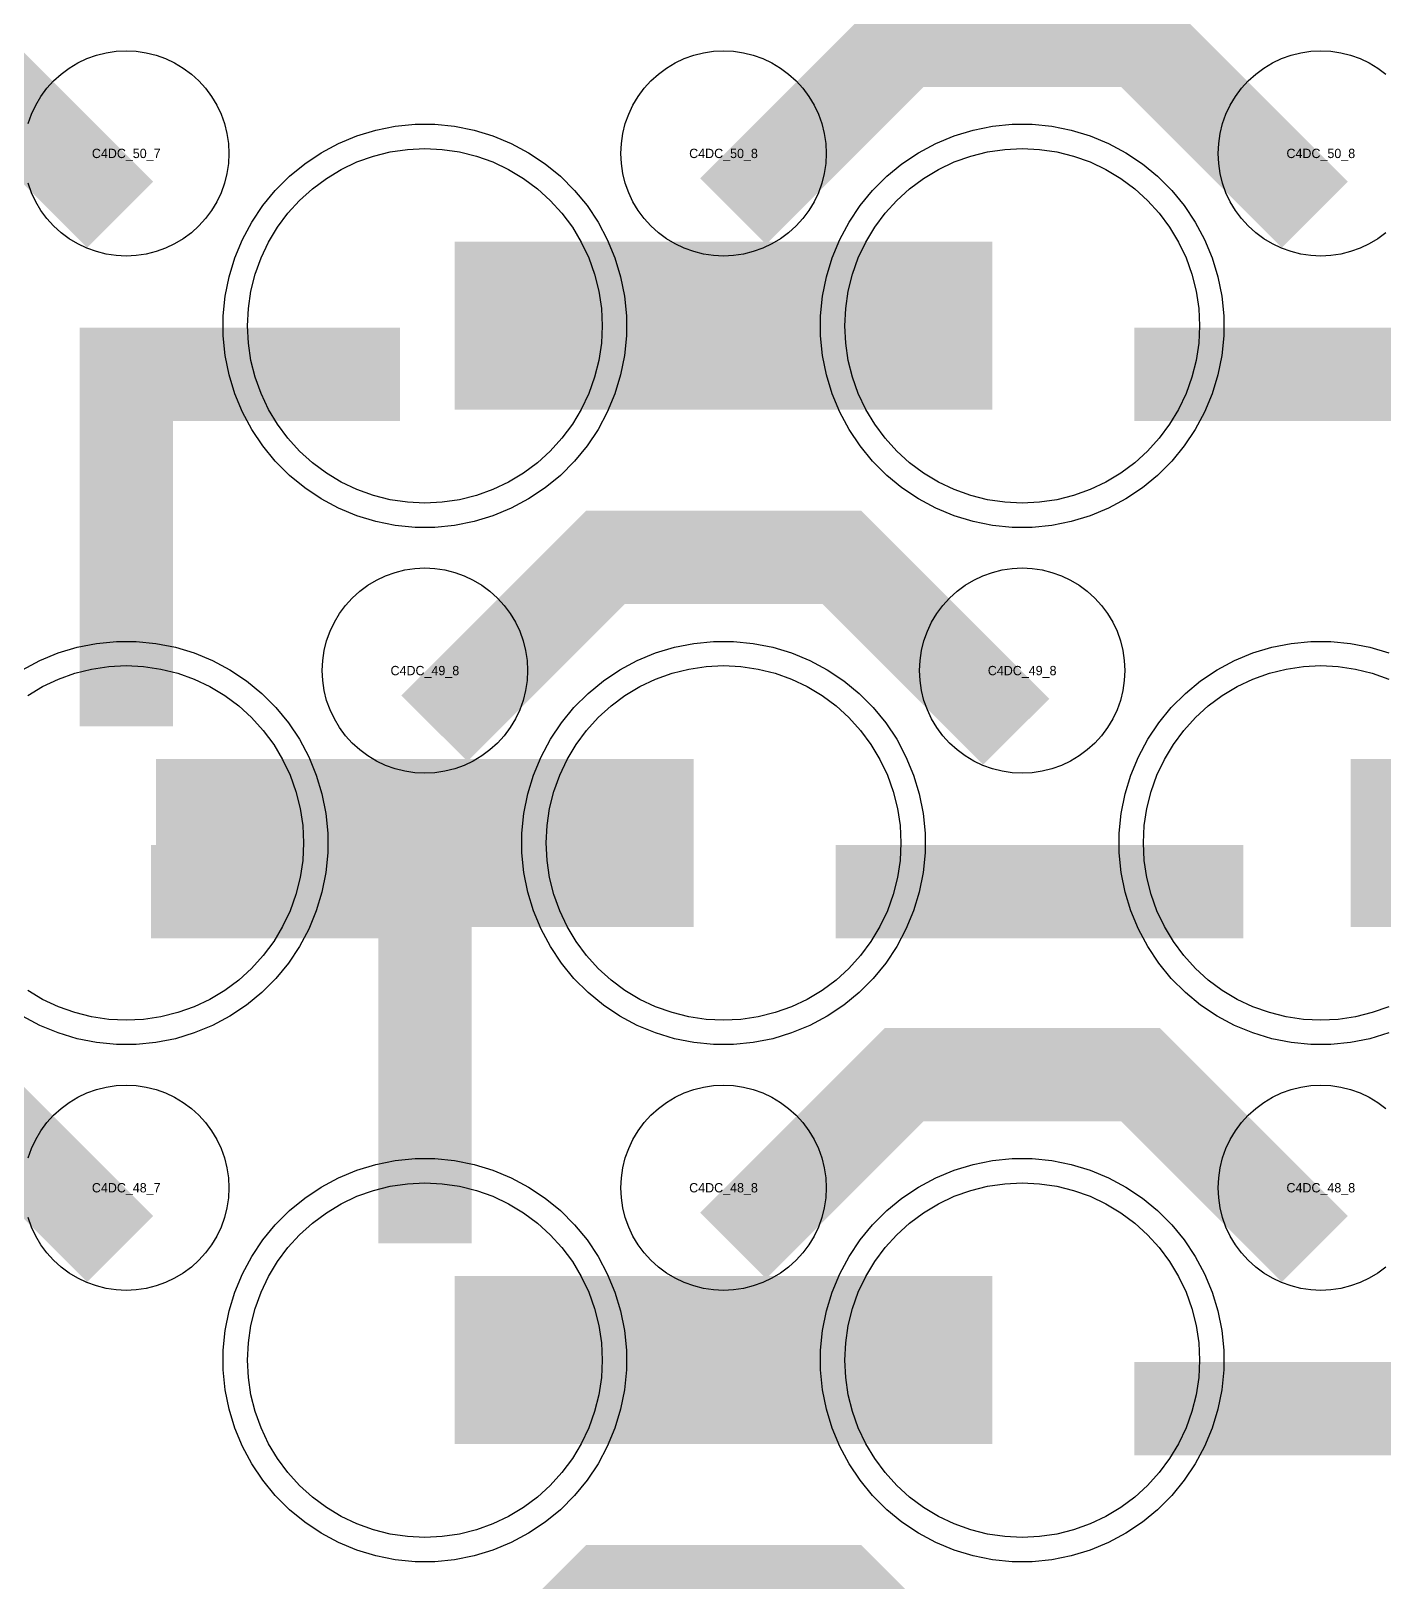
# Model space of a CAD drawing. Extents: x -11880 to 11880, y -14992 to 14992.
# Drawn here: x -9545.5 to -9183.1, y -8247.9 to -7832.4 of the extents above; entities that cross this region are included whole.
import ezdxf
from ezdxf.enums import TextEntityAlignment as Align

# ---------------------------------------------------------------- set-up
doc = ezdxf.new("R2010")
doc.units = 0
doc.header["$MEASUREMENT"] = 0
for name, color, linetype in [('GDS_775_DT_237', 138, 'CONTINUOUS'), ('RDL1_FS', 34, 'CONTINUOUS'), ('RDL_BS', 160, 'CONTINUOUS')]:
    doc.layers.add(name, color=color, linetype=linetype)

msp = doc.modelspace()

# ---------------------------------------------------------------- linework, layer by layer
at = {"layer": 'RDL1_FS', "color": 240, "true_color": 0xed1f24}
for points in [[(-9440, -7958.869), (-9444.657, -7958.64), (-9449.268, -7957.956), (-9453.791, -7956.824), (-9458.181, -7955.252), (-9462.395, -7953.26), (-9466.395, -7950.862), (-9470.14, -7948.084), (-9473.594, -7944.954), (-9476.724, -7941.5), (-9479.502, -7937.755), (-9481.9, -7933.755), (-9483.892, -7929.541), (-9485.464, -7925.151), (-9486.596, -7920.628), (-9487.28, -7916.017), (-9487.509, -7911.36), (-9487.28, -7906.703), (-9486.596, -7902.092), (-9485.464, -7897.569), (-9483.892, -7893.179), (-9481.9, -7888.965), (-9479.502, -7884.965), (-9476.724, -7881.22), (-9473.594, -7877.766), (-9470.14, -7874.636), (-9466.395, -7871.858), (-9462.395, -7869.46), (-9458.181, -7867.468), (-9453.791, -7865.896), (-9449.268, -7864.764), (-9444.657, -7864.08), (-9440, -7863.851), (-9435.343, -7864.08), (-9430.732, -7864.764), (-9426.209, -7865.896), (-9421.819, -7867.468), (-9417.605, -7869.46), (-9413.605, -7871.858), (-9409.86, -7874.636), (-9406.406, -7877.766), (-9403.276, -7881.22), (-9400.498, -7884.965), (-9398.1, -7888.965), (-9396.108, -7893.179), (-9394.536, -7897.569), (-9393.404, -7902.092), (-9392.72, -7906.703), (-9392.491, -7911.36), (-9392.72, -7916.017), (-9393.404, -7920.628), (-9394.536, -7925.151), (-9396.108, -7929.541), (-9398.1, -7933.755), (-9400.498, -7937.755), (-9403.276, -7941.5), (-9406.406, -7944.954), (-9409.86, -7948.084), (-9413.605, -7950.862), (-9417.605, -7953.26), (-9421.819, -7955.252), (-9426.209, -7956.824), (-9430.732, -7957.956), (-9435.343, -7958.64)], [(-9280, -7958.869), (-9284.657, -7958.64), (-9289.268, -7957.956), (-9293.791, -7956.824), (-9298.181, -7955.252), (-9302.395, -7953.26), (-9306.395, -7950.862), (-9310.14, -7948.084), (-9313.594, -7944.954), (-9316.724, -7941.5), (-9319.502, -7937.755), (-9321.9, -7933.755), (-9323.892, -7929.541), (-9325.464, -7925.151), (-9326.596, -7920.628), (-9327.28, -7916.017), (-9327.509, -7911.36), (-9327.28, -7906.703), (-9326.596, -7902.092), (-9325.464, -7897.569), (-9323.892, -7893.179), (-9321.9, -7888.965), (-9319.502, -7884.965), (-9316.724, -7881.22), (-9313.594, -7877.766), (-9310.14, -7874.636), (-9306.395, -7871.858), (-9302.395, -7869.46), (-9298.181, -7867.468), (-9293.791, -7865.896), (-9289.268, -7864.764), (-9284.657, -7864.08), (-9280, -7863.851), (-9275.343, -7864.08), (-9270.732, -7864.764), (-9266.209, -7865.896), (-9261.819, -7867.468), (-9257.605, -7869.46), (-9253.605, -7871.858), (-9249.86, -7874.636), (-9246.406, -7877.766), (-9243.276, -7881.22), (-9240.498, -7884.965), (-9238.1, -7888.965), (-9236.108, -7893.179), (-9234.536, -7897.569), (-9233.404, -7902.092), (-9232.72, -7906.703), (-9232.491, -7911.36), (-9232.72, -7916.017), (-9233.404, -7920.628), (-9234.536, -7925.151), (-9236.108, -7929.541), (-9238.1, -7933.755), (-9240.498, -7937.755), (-9243.276, -7941.5), (-9246.406, -7944.954), (-9249.86, -7948.084), (-9253.605, -7950.862), (-9257.605, -7953.26), (-9261.819, -7955.252), (-9266.209, -7956.824), (-9270.732, -7957.956), (-9275.343, -7958.64)], [(-9360, -8097.434), (-9364.657, -8097.205), (-9369.268, -8096.521), (-9373.791, -8095.389), (-9378.181, -8093.817), (-9382.395, -8091.825), (-9386.395, -8089.427), (-9390.14, -8086.649), (-9393.594, -8083.519), (-9396.724, -8080.065), (-9399.502, -8076.32), (-9401.9, -8072.32), (-9403.892, -8068.106), (-9405.464, -8063.716), (-9406.596, -8059.193), (-9407.28, -8054.582), (-9407.509, -8049.925), (-9407.28, -8045.268), (-9406.596, -8040.657), (-9405.464, -8036.134), (-9403.892, -8031.744), (-9401.9, -8027.53), (-9399.502, -8023.53), (-9396.724, -8019.785), (-9393.594, -8016.331), (-9390.14, -8013.201), (-9386.395, -8010.423), (-9382.395, -8008.025), (-9378.181, -8006.033), (-9373.791, -8004.461), (-9369.268, -8003.329), (-9364.657, -8002.645), (-9360, -8002.416), (-9355.343, -8002.645), (-9350.732, -8003.329), (-9346.209, -8004.461), (-9341.819, -8006.033), (-9337.605, -8008.025), (-9333.605, -8010.423), (-9329.86, -8013.201), (-9326.406, -8016.331), (-9323.276, -8019.785), (-9320.498, -8023.53), (-9318.1, -8027.53), (-9316.108, -8031.744), (-9314.536, -8036.134), (-9313.404, -8040.657), (-9312.72, -8045.268), (-9312.491, -8049.925), (-9312.72, -8054.582), (-9313.404, -8059.193), (-9314.536, -8063.716), (-9316.108, -8068.106), (-9318.1, -8072.32), (-9320.498, -8076.32), (-9323.276, -8080.065), (-9326.406, -8083.519), (-9329.86, -8086.649), (-9333.605, -8089.427), (-9337.605, -8091.825), (-9341.819, -8093.817), (-9346.209, -8095.389), (-9350.732, -8096.521), (-9355.343, -8097.205)], [(-9440, -8235.999), (-9444.657, -8235.77), (-9449.268, -8235.086), (-9453.791, -8233.954), (-9458.181, -8232.382), (-9462.395, -8230.39), (-9466.395, -8227.992), (-9470.14, -8225.214), (-9473.594, -8222.084), (-9476.724, -8218.63), (-9479.502, -8214.885), (-9481.9, -8210.885), (-9483.892, -8206.671), (-9485.464, -8202.281), (-9486.596, -8197.758), (-9487.28, -8193.147), (-9487.509, -8188.49), (-9487.28, -8183.833), (-9486.596, -8179.222), (-9485.464, -8174.699), (-9483.892, -8170.309), (-9481.9, -8166.095), (-9479.502, -8162.095), (-9476.724, -8158.35), (-9473.594, -8154.896), (-9470.14, -8151.766), (-9466.395, -8148.988), (-9462.395, -8146.59), (-9458.181, -8144.598), (-9453.791, -8143.026), (-9449.268, -8141.894), (-9444.657, -8141.21), (-9440, -8140.981), (-9435.343, -8141.21), (-9430.732, -8141.894), (-9426.209, -8143.026), (-9421.819, -8144.598), (-9417.605, -8146.59), (-9413.605, -8148.988), (-9409.86, -8151.766), (-9406.406, -8154.896), (-9403.276, -8158.35), (-9400.498, -8162.095), (-9398.1, -8166.095), (-9396.108, -8170.309), (-9394.536, -8174.699), (-9393.404, -8179.222), (-9392.72, -8183.833), (-9392.491, -8188.49), (-9392.72, -8193.147), (-9393.404, -8197.758), (-9394.536, -8202.281), (-9396.108, -8206.671), (-9398.1, -8210.885), (-9400.498, -8214.885), (-9403.276, -8218.63), (-9406.406, -8222.084), (-9409.86, -8225.214), (-9413.605, -8227.992), (-9417.605, -8230.39), (-9421.819, -8232.382), (-9426.209, -8233.954), (-9430.732, -8235.086), (-9435.343, -8235.77)], [(-9280, -8235.999), (-9284.657, -8235.77), (-9289.268, -8235.086), (-9293.791, -8233.954), (-9298.181, -8232.382), (-9302.395, -8230.39), (-9306.395, -8227.992), (-9310.14, -8225.214), (-9313.594, -8222.084), (-9316.724, -8218.63), (-9319.502, -8214.885), (-9321.9, -8210.885), (-9323.892, -8206.671), (-9325.464, -8202.281), (-9326.596, -8197.758), (-9327.28, -8193.147), (-9327.509, -8188.49), (-9327.28, -8183.833), (-9326.596, -8179.222), (-9325.464, -8174.699), (-9323.892, -8170.309), (-9321.9, -8166.095), (-9319.502, -8162.095), (-9316.724, -8158.35), (-9313.594, -8154.896), (-9310.14, -8151.766), (-9306.395, -8148.988), (-9302.395, -8146.59), (-9298.181, -8144.598), (-9293.791, -8143.026), (-9289.268, -8141.894), (-9284.657, -8141.21), (-9280, -8140.981), (-9275.343, -8141.21), (-9270.732, -8141.894), (-9266.209, -8143.026), (-9261.819, -8144.598), (-9257.605, -8146.59), (-9253.605, -8148.988), (-9249.86, -8151.766), (-9246.406, -8154.896), (-9243.276, -8158.35), (-9240.498, -8162.095), (-9238.1, -8166.095), (-9236.108, -8170.309), (-9234.536, -8174.699), (-9233.404, -8179.222), (-9232.72, -8183.833), (-9232.491, -8188.49), (-9232.72, -8193.147), (-9233.404, -8197.758), (-9234.536, -8202.281), (-9236.108, -8206.671), (-9238.1, -8210.885), (-9240.498, -8214.885), (-9243.276, -8218.63), (-9246.406, -8222.084), (-9249.86, -8225.214), (-9253.605, -8227.992), (-9257.605, -8230.39), (-9261.819, -8232.382), (-9266.209, -8233.954), (-9270.732, -8235.086), (-9275.343, -8235.77)]]:
    msp.add_lwpolyline(points, close=True, dxfattribs=at)
for points in [[(-9431.998, -7911.36, 45, 45, 0), (-9359.998, -7911.36, 45, 45, 0)], [(-9359.998, -7911.36, 45, 45, 0), (-9287.998, -7911.36, 45, 45, 0)], [(-9511.998, -8049.925, 45, 45, 0), (-9439.998, -8049.925, 45, 45, 0)], [(-9439.998, -8049.925, 45, 45, 0), (-9367.998, -8049.925, 45, 45, 0)], [(-9191.998, -8049.925, 45, 45, 0), (-9119.998, -8049.925, 45, 45, 0)], [(-9431.998, -8188.49, 45, 45, 0), (-9359.998, -8188.49, 45, 45, 0)], [(-9359.998, -8188.49, 45, 45, 0), (-9287.998, -8188.49, 45, 45, 0)]]:
    msp.add_lwpolyline(points, format="xyseb", dxfattribs=at)
for points in [[(-9546.395, -8010.423), (-9542.395, -8008.025), (-9538.181, -8006.033), (-9533.791, -8004.461), (-9529.268, -8003.329), (-9524.657, -8002.645), (-9520, -8002.416), (-9515.343, -8002.645), (-9510.732, -8003.329), (-9506.209, -8004.461), (-9501.819, -8006.033), (-9497.605, -8008.025), (-9493.605, -8010.423), (-9489.86, -8013.201), (-9486.406, -8016.331), (-9483.276, -8019.785), (-9480.498, -8023.53), (-9478.1, -8027.53), (-9476.108, -8031.744), (-9474.536, -8036.134), (-9473.404, -8040.657), (-9472.72, -8045.268), (-9472.491, -8049.925), (-9472.72, -8054.582), (-9473.404, -8059.193), (-9474.536, -8063.716), (-9476.108, -8068.106), (-9478.1, -8072.32), (-9480.498, -8076.32), (-9483.276, -8080.065), (-9486.406, -8083.519), (-9489.86, -8086.649), (-9493.605, -8089.427), (-9497.605, -8091.825), (-9501.819, -8093.817), (-9506.209, -8095.389), (-9510.732, -8096.521), (-9515.343, -8097.205), (-9520, -8097.434), (-9524.657, -8097.205), (-9529.268, -8096.521), (-9533.791, -8095.389), (-9538.181, -8093.817), (-9542.395, -8091.825), (-9546.395, -8089.427)], [(-9181.819, -8093.817), (-9186.209, -8095.389), (-9190.732, -8096.521), (-9195.343, -8097.205), (-9200, -8097.434), (-9204.657, -8097.205), (-9209.268, -8096.521), (-9213.791, -8095.389), (-9218.181, -8093.817), (-9222.395, -8091.825), (-9226.395, -8089.427), (-9230.14, -8086.649), (-9233.594, -8083.519), (-9236.724, -8080.065), (-9239.502, -8076.32), (-9241.9, -8072.32), (-9243.892, -8068.106), (-9245.464, -8063.716), (-9246.596, -8059.193), (-9247.28, -8054.582), (-9247.509, -8049.925), (-9247.28, -8045.268), (-9246.596, -8040.657), (-9245.464, -8036.134), (-9243.892, -8031.744), (-9241.9, -8027.53), (-9239.502, -8023.53), (-9236.724, -8019.785), (-9233.594, -8016.331), (-9230.14, -8013.201), (-9226.395, -8010.423), (-9222.395, -8008.025), (-9218.181, -8006.033), (-9213.791, -8004.461), (-9209.268, -8003.329), (-9204.657, -8002.645), (-9200, -8002.416), (-9195.343, -8002.645), (-9190.732, -8003.329), (-9186.209, -8004.461), (-9181.819, -8006.033)]]:
    msp.add_lwpolyline(points, dxfattribs=at)
at = {"layer": 'RDL_BS'}
for points in [[(-9521.599, -7881.573, 25, 25, 0), (-9568.313, -7834.859, 25, 25, 0), (-9598.071, -7834.859, 25, 25, 0)], [(-9357.438, -7880.674, 25, 25, 0), (-9311.623, -7834.859, 25, 25, 0), (-9278.07, -7834.859, 25, 25, 0)], [(-9201.599, -7881.573, 25, 25, 0), (-9248.313, -7834.859, 25, 25, 0), (-9278.071, -7834.859, 25, 25, 0)], [(-9437.438, -8019.239, 25, 25, 0), (-9391.623, -7973.424, 25, 25, 0), (-9358.07, -7973.424, 25, 25, 0)], [(-9281.599, -8020.138, 25, 25, 0), (-9328.313, -7973.424, 25, 25, 0), (-9358.071, -7973.424, 25, 25, 0)], [(-9521.599, -8158.703, 25, 25, 0), (-9568.313, -8111.989, 25, 25, 0), (-9598.071, -8111.989, 25, 25, 0)], [(-9357.438, -8157.804, 25, 25, 0), (-9311.623, -8111.989, 25, 25, 0), (-9278.07, -8111.989, 25, 25, 0)], [(-9201.599, -8158.703, 25, 25, 0), (-9248.313, -8111.989, 25, 25, 0), (-9278.071, -8111.989, 25, 25, 0)], [(-9360, -8352.055, 25, 25, 0), (-9360, -8238.054, 25, 25, 0)], [(-9437.438, -8296.369, 25, 25, 0), (-9391.623, -8250.554, 25, 25, 0), (-9358.07, -8250.554, 25, 25, 0)], [(-9281.599, -8297.268, 25, 25, 0), (-9328.313, -8250.554, 25, 25, 0), (-9358.071, -8250.554, 25, 25, 0)]]:
    msp.add_lwpolyline(points, format="xyseb", dxfattribs=at)
for points in [[(-9546.309, -7857.188), (-9545.402, -7854.653), (-9544.25, -7852.216), (-9542.857, -7849.892), (-9541.254, -7847.729), (-9539.442, -7845.73), (-9537.443, -7843.918), (-9535.28, -7842.315), (-9532.956, -7840.922), (-9530.519, -7839.77), (-9527.984, -7838.863), (-9525.365, -7838.206), (-9522.693, -7837.81), (-9520, -7837.678), (-9517.307, -7837.81), (-9514.635, -7838.206), (-9512.016, -7838.863), (-9509.481, -7839.77), (-9507.044, -7840.922), (-9504.72, -7842.315), (-9502.557, -7843.918), (-9500.558, -7845.73), (-9498.746, -7847.729), (-9497.143, -7849.892), (-9495.75, -7852.216), (-9494.598, -7854.653), (-9493.691, -7857.188), (-9493.034, -7859.807), (-9492.638, -7862.479), (-9492.506, -7865.172), (-9492.638, -7867.865), (-9493.034, -7870.537), (-9493.691, -7873.156), (-9494.598, -7875.691), (-9495.75, -7878.128), (-9497.143, -7880.452), (-9498.746, -7882.615), (-9500.558, -7884.614), (-9502.557, -7886.426), (-9504.72, -7888.029), (-9507.044, -7889.422), (-9509.481, -7890.574), (-9512.016, -7891.481), (-9514.635, -7892.138), (-9517.307, -7892.534), (-9520, -7892.666), (-9522.693, -7892.534), (-9525.365, -7892.138), (-9527.984, -7891.481), (-9530.519, -7890.574), (-9532.956, -7889.422), (-9535.28, -7888.029), (-9537.443, -7886.426), (-9539.442, -7884.614), (-9541.254, -7882.615), (-9542.857, -7880.452), (-9544.25, -7878.128), (-9545.402, -7875.691), (-9546.309, -7873.156)], [(-9182.557, -7886.426), (-9184.72, -7888.029), (-9187.044, -7889.422), (-9189.481, -7890.574), (-9192.016, -7891.481), (-9194.635, -7892.138), (-9197.307, -7892.534), (-9200, -7892.666), (-9202.693, -7892.534), (-9205.365, -7892.138), (-9207.984, -7891.481), (-9210.519, -7890.574), (-9212.956, -7889.422), (-9215.28, -7888.029), (-9217.443, -7886.426), (-9219.442, -7884.614), (-9221.254, -7882.615), (-9222.857, -7880.452), (-9224.25, -7878.128), (-9225.402, -7875.691), (-9226.309, -7873.156), (-9226.966, -7870.537), (-9227.362, -7867.865), (-9227.494, -7865.172), (-9227.362, -7862.479), (-9226.966, -7859.807), (-9226.309, -7857.188), (-9225.402, -7854.653), (-9224.25, -7852.216), (-9222.857, -7849.892), (-9221.254, -7847.729), (-9219.442, -7845.73), (-9217.443, -7843.918), (-9215.28, -7842.315), (-9212.956, -7840.922), (-9210.519, -7839.77), (-9207.984, -7838.863), (-9205.365, -7838.206), (-9202.693, -7837.81), (-9200, -7837.678), (-9197.307, -7837.81), (-9194.635, -7838.206), (-9192.016, -7838.863), (-9189.481, -7839.77), (-9187.044, -7840.922), (-9184.72, -7842.315), (-9182.557, -7843.918)], [(-9546.309, -8134.318), (-9545.402, -8131.783), (-9544.25, -8129.346), (-9542.857, -8127.022), (-9541.254, -8124.859), (-9539.442, -8122.86), (-9537.443, -8121.048), (-9535.28, -8119.445), (-9532.956, -8118.052), (-9530.519, -8116.9), (-9527.984, -8115.993), (-9525.365, -8115.336), (-9522.693, -8114.94), (-9520, -8114.808), (-9517.307, -8114.94), (-9514.635, -8115.336), (-9512.016, -8115.993), (-9509.481, -8116.9), (-9507.044, -8118.052), (-9504.72, -8119.445), (-9502.557, -8121.048), (-9500.558, -8122.86), (-9498.746, -8124.859), (-9497.143, -8127.022), (-9495.75, -8129.346), (-9494.598, -8131.783), (-9493.691, -8134.318), (-9493.034, -8136.937), (-9492.638, -8139.609), (-9492.506, -8142.302), (-9492.638, -8144.995), (-9493.034, -8147.667), (-9493.691, -8150.286), (-9494.598, -8152.821), (-9495.75, -8155.258), (-9497.143, -8157.582), (-9498.746, -8159.745), (-9500.558, -8161.744), (-9502.557, -8163.556), (-9504.72, -8165.159), (-9507.044, -8166.552), (-9509.481, -8167.704), (-9512.016, -8168.611), (-9514.635, -8169.268), (-9517.307, -8169.664), (-9520, -8169.796), (-9522.693, -8169.664), (-9525.365, -8169.268), (-9527.984, -8168.611), (-9530.519, -8167.704), (-9532.956, -8166.552), (-9535.28, -8165.159), (-9537.443, -8163.556), (-9539.442, -8161.744), (-9541.254, -8159.745), (-9542.857, -8157.582), (-9544.25, -8155.258), (-9545.402, -8152.821), (-9546.309, -8150.286)], [(-9182.557, -8163.556), (-9184.72, -8165.159), (-9187.044, -8166.552), (-9189.481, -8167.704), (-9192.016, -8168.611), (-9194.635, -8169.268), (-9197.307, -8169.664), (-9200, -8169.796), (-9202.693, -8169.664), (-9205.365, -8169.268), (-9207.984, -8168.611), (-9210.519, -8167.704), (-9212.956, -8166.552), (-9215.28, -8165.159), (-9217.443, -8163.556), (-9219.442, -8161.744), (-9221.254, -8159.745), (-9222.857, -8157.582), (-9224.25, -8155.258), (-9225.402, -8152.821), (-9226.309, -8150.286), (-9226.966, -8147.667), (-9227.362, -8144.995), (-9227.494, -8142.302), (-9227.362, -8139.609), (-9226.966, -8136.937), (-9226.309, -8134.318), (-9225.402, -8131.783), (-9224.25, -8129.346), (-9222.857, -8127.022), (-9221.254, -8124.859), (-9219.442, -8122.86), (-9217.443, -8121.048), (-9215.28, -8119.445), (-9212.956, -8118.052), (-9210.519, -8116.9), (-9207.984, -8115.993), (-9205.365, -8115.336), (-9202.693, -8114.94), (-9200, -8114.808), (-9197.307, -8114.94), (-9194.635, -8115.336), (-9192.016, -8115.993), (-9189.481, -8116.9), (-9187.044, -8118.052), (-9184.72, -8119.445), (-9182.557, -8121.048)]]:
    msp.add_lwpolyline(points, dxfattribs=at)
for points in [[(-9360, -7892.666), (-9362.693, -7892.534), (-9365.365, -7892.138), (-9367.984, -7891.481), (-9370.519, -7890.574), (-9372.956, -7889.422), (-9375.28, -7888.029), (-9377.443, -7886.426), (-9379.442, -7884.614), (-9381.254, -7882.615), (-9382.857, -7880.452), (-9384.25, -7878.128), (-9385.402, -7875.691), (-9386.309, -7873.156), (-9386.966, -7870.537), (-9387.362, -7867.865), (-9387.494, -7865.172), (-9387.362, -7862.479), (-9386.966, -7859.807), (-9386.309, -7857.188), (-9385.402, -7854.653), (-9384.25, -7852.216), (-9382.857, -7849.892), (-9381.254, -7847.729), (-9379.442, -7845.73), (-9377.443, -7843.918), (-9375.28, -7842.315), (-9372.956, -7840.922), (-9370.519, -7839.77), (-9367.984, -7838.863), (-9365.365, -7838.206), (-9362.693, -7837.81), (-9360, -7837.678), (-9357.307, -7837.81), (-9354.635, -7838.206), (-9352.016, -7838.863), (-9349.481, -7839.77), (-9347.044, -7840.922), (-9344.72, -7842.315), (-9342.557, -7843.918), (-9340.558, -7845.73), (-9338.746, -7847.729), (-9337.143, -7849.892), (-9335.75, -7852.216), (-9334.598, -7854.653), (-9333.691, -7857.188), (-9333.034, -7859.807), (-9332.638, -7862.479), (-9332.506, -7865.172), (-9332.638, -7867.865), (-9333.034, -7870.537), (-9333.691, -7873.156), (-9334.598, -7875.691), (-9335.75, -7878.128), (-9337.143, -7880.452), (-9338.746, -7882.615), (-9340.558, -7884.614), (-9342.557, -7886.426), (-9344.72, -7888.029), (-9347.044, -7889.422), (-9349.481, -7890.574), (-9352.016, -7891.481), (-9354.635, -7892.138), (-9357.307, -7892.534)], [(-9440, -8031.231), (-9442.693, -8031.099), (-9445.365, -8030.703), (-9447.984, -8030.046), (-9450.519, -8029.139), (-9452.956, -8027.987), (-9455.28, -8026.594), (-9457.443, -8024.991), (-9459.442, -8023.179), (-9461.254, -8021.18), (-9462.857, -8019.017), (-9464.25, -8016.693), (-9465.402, -8014.256), (-9466.309, -8011.721), (-9466.966, -8009.102), (-9467.362, -8006.43), (-9467.494, -8003.737), (-9467.362, -8001.044), (-9466.966, -7998.372), (-9466.309, -7995.753), (-9465.402, -7993.218), (-9464.25, -7990.781), (-9462.857, -7988.457), (-9461.254, -7986.294), (-9459.442, -7984.295), (-9457.443, -7982.483), (-9455.28, -7980.88), (-9452.956, -7979.487), (-9450.519, -7978.335), (-9447.984, -7977.428), (-9445.365, -7976.771), (-9442.693, -7976.375), (-9440, -7976.243), (-9437.307, -7976.375), (-9434.635, -7976.771), (-9432.016, -7977.428), (-9429.481, -7978.335), (-9427.044, -7979.487), (-9424.72, -7980.88), (-9422.557, -7982.483), (-9420.558, -7984.295), (-9418.746, -7986.294), (-9417.143, -7988.457), (-9415.75, -7990.781), (-9414.598, -7993.218), (-9413.691, -7995.753), (-9413.034, -7998.372), (-9412.638, -8001.044), (-9412.506, -8003.737), (-9412.638, -8006.43), (-9413.034, -8009.102), (-9413.691, -8011.721), (-9414.598, -8014.256), (-9415.75, -8016.693), (-9417.143, -8019.017), (-9418.746, -8021.18), (-9420.558, -8023.179), (-9422.557, -8024.991), (-9424.72, -8026.594), (-9427.044, -8027.987), (-9429.481, -8029.139), (-9432.016, -8030.046), (-9434.635, -8030.703), (-9437.307, -8031.099)], [(-9280, -8031.231), (-9282.693, -8031.099), (-9285.365, -8030.703), (-9287.984, -8030.046), (-9290.519, -8029.139), (-9292.956, -8027.987), (-9295.28, -8026.594), (-9297.443, -8024.991), (-9299.442, -8023.179), (-9301.254, -8021.18), (-9302.857, -8019.017), (-9304.25, -8016.693), (-9305.402, -8014.256), (-9306.309, -8011.721), (-9306.966, -8009.102), (-9307.362, -8006.43), (-9307.494, -8003.737), (-9307.362, -8001.044), (-9306.966, -7998.372), (-9306.309, -7995.753), (-9305.402, -7993.218), (-9304.25, -7990.781), (-9302.857, -7988.457), (-9301.254, -7986.294), (-9299.442, -7984.295), (-9297.443, -7982.483), (-9295.28, -7980.88), (-9292.956, -7979.487), (-9290.519, -7978.335), (-9287.984, -7977.428), (-9285.365, -7976.771), (-9282.693, -7976.375), (-9280, -7976.243), (-9277.307, -7976.375), (-9274.635, -7976.771), (-9272.016, -7977.428), (-9269.481, -7978.335), (-9267.044, -7979.487), (-9264.72, -7980.88), (-9262.557, -7982.483), (-9260.558, -7984.295), (-9258.746, -7986.294), (-9257.143, -7988.457), (-9255.75, -7990.781), (-9254.598, -7993.218), (-9253.691, -7995.753), (-9253.034, -7998.372), (-9252.638, -8001.044), (-9252.506, -8003.737), (-9252.638, -8006.43), (-9253.034, -8009.102), (-9253.691, -8011.721), (-9254.598, -8014.256), (-9255.75, -8016.693), (-9257.143, -8019.017), (-9258.746, -8021.18), (-9260.558, -8023.179), (-9262.557, -8024.991), (-9264.72, -8026.594), (-9267.044, -8027.987), (-9269.481, -8029.139), (-9272.016, -8030.046), (-9274.635, -8030.703), (-9277.307, -8031.099)], [(-9360, -8169.796), (-9362.693, -8169.664), (-9365.365, -8169.268), (-9367.984, -8168.611), (-9370.519, -8167.704), (-9372.956, -8166.552), (-9375.28, -8165.159), (-9377.443, -8163.556), (-9379.442, -8161.744), (-9381.254, -8159.745), (-9382.857, -8157.582), (-9384.25, -8155.258), (-9385.402, -8152.821), (-9386.309, -8150.286), (-9386.966, -8147.667), (-9387.362, -8144.995), (-9387.494, -8142.302), (-9387.362, -8139.609), (-9386.966, -8136.937), (-9386.309, -8134.318), (-9385.402, -8131.783), (-9384.25, -8129.346), (-9382.857, -8127.022), (-9381.254, -8124.859), (-9379.442, -8122.86), (-9377.443, -8121.048), (-9375.28, -8119.445), (-9372.956, -8118.052), (-9370.519, -8116.9), (-9367.984, -8115.993), (-9365.365, -8115.336), (-9362.693, -8114.94), (-9360, -8114.808), (-9357.307, -8114.94), (-9354.635, -8115.336), (-9352.016, -8115.993), (-9349.481, -8116.9), (-9347.044, -8118.052), (-9344.72, -8119.445), (-9342.557, -8121.048), (-9340.558, -8122.86), (-9338.746, -8124.859), (-9337.143, -8127.022), (-9335.75, -8129.346), (-9334.598, -8131.783), (-9333.691, -8134.318), (-9333.034, -8136.937), (-9332.638, -8139.609), (-9332.506, -8142.302), (-9332.638, -8144.995), (-9333.034, -8147.667), (-9333.691, -8150.286), (-9334.598, -8152.821), (-9335.75, -8155.258), (-9337.143, -8157.582), (-9338.746, -8159.745), (-9340.558, -8161.744), (-9342.557, -8163.556), (-9344.72, -8165.159), (-9347.044, -8166.552), (-9349.481, -8167.704), (-9352.016, -8168.611), (-9354.635, -8169.268), (-9357.307, -8169.664)]]:
    msp.add_lwpolyline(points, close=True, dxfattribs=at)
at = {"layer": 'RDL_BS', "color": 240, "true_color": 0xed1f24}
for points in [[(-9442.644, -7965.36), (-9447.938, -7964.843), (-9453.165, -7963.797), (-9458.205, -7962.266), (-9463.115, -7960.235), (-9467.777, -7957.743), (-9472.191, -7954.796), (-9476.292, -7951.434), (-9480.074, -7947.652), (-9483.436, -7943.551), (-9486.383, -7939.137), (-9488.875, -7934.475), (-9490.906, -7929.565), (-9492.437, -7924.525), (-9493.483, -7919.298), (-9494, -7914.004), (-9494, -7908.716), (-9493.483, -7903.422), (-9492.437, -7898.195), (-9490.906, -7893.155), (-9488.875, -7888.245), (-9486.383, -7883.583), (-9483.436, -7879.169), (-9480.074, -7875.068), (-9476.292, -7871.286), (-9472.191, -7867.924), (-9467.777, -7864.977), (-9463.115, -7862.485), (-9458.205, -7860.454), (-9453.165, -7858.923), (-9447.938, -7857.877), (-9442.644, -7857.36), (-9437.356, -7857.36), (-9432.062, -7857.877), (-9426.835, -7858.923), (-9421.795, -7860.454), (-9416.885, -7862.485), (-9412.223, -7864.977), (-9407.809, -7867.924), (-9403.708, -7871.286), (-9399.926, -7875.068), (-9396.564, -7879.169), (-9393.617, -7883.583), (-9391.125, -7888.245), (-9389.094, -7893.155), (-9387.563, -7898.195), (-9386.517, -7903.422), (-9386, -7908.716), (-9386, -7914.004), (-9386.517, -7919.298), (-9387.563, -7924.525), (-9389.094, -7929.565), (-9391.125, -7934.475), (-9393.617, -7939.137), (-9396.564, -7943.551), (-9399.926, -7947.652), (-9403.708, -7951.434), (-9407.809, -7954.796), (-9412.223, -7957.743), (-9416.885, -7960.235), (-9421.795, -7962.266), (-9426.835, -7963.797), (-9432.062, -7964.843), (-9437.356, -7965.36)], [(-9282.644, -7965.36), (-9287.938, -7964.843), (-9293.165, -7963.797), (-9298.205, -7962.266), (-9303.115, -7960.235), (-9307.777, -7957.743), (-9312.191, -7954.796), (-9316.292, -7951.434), (-9320.074, -7947.652), (-9323.436, -7943.551), (-9326.383, -7939.137), (-9328.875, -7934.475), (-9330.906, -7929.565), (-9332.437, -7924.525), (-9333.483, -7919.298), (-9334, -7914.004), (-9334, -7908.716), (-9333.483, -7903.422), (-9332.437, -7898.195), (-9330.906, -7893.155), (-9328.875, -7888.245), (-9326.383, -7883.583), (-9323.436, -7879.169), (-9320.074, -7875.068), (-9316.292, -7871.286), (-9312.191, -7867.924), (-9307.777, -7864.977), (-9303.115, -7862.485), (-9298.205, -7860.454), (-9293.165, -7858.923), (-9287.938, -7857.877), (-9282.644, -7857.36), (-9277.356, -7857.36), (-9272.062, -7857.877), (-9266.835, -7858.923), (-9261.795, -7860.454), (-9256.885, -7862.485), (-9252.223, -7864.977), (-9247.809, -7867.924), (-9243.708, -7871.286), (-9239.926, -7875.068), (-9236.564, -7879.169), (-9233.617, -7883.583), (-9231.125, -7888.245), (-9229.094, -7893.155), (-9227.563, -7898.195), (-9226.517, -7903.422), (-9226, -7908.716), (-9226, -7914.004), (-9226.517, -7919.298), (-9227.563, -7924.525), (-9229.094, -7929.565), (-9231.125, -7934.475), (-9233.617, -7939.137), (-9236.564, -7943.551), (-9239.926, -7947.652), (-9243.708, -7951.434), (-9247.809, -7954.796), (-9252.223, -7957.743), (-9256.885, -7960.235), (-9261.795, -7962.266), (-9266.835, -7963.797), (-9272.062, -7964.843), (-9277.356, -7965.36)], [(-9362.644, -8103.925), (-9367.938, -8103.408), (-9373.165, -8102.362), (-9378.205, -8100.831), (-9383.115, -8098.8), (-9387.777, -8096.308), (-9392.191, -8093.361), (-9396.292, -8089.999), (-9400.074, -8086.217), (-9403.436, -8082.116), (-9406.383, -8077.702), (-9408.875, -8073.04), (-9410.906, -8068.13), (-9412.437, -8063.09), (-9413.483, -8057.863), (-9414, -8052.569), (-9414, -8047.281), (-9413.483, -8041.987), (-9412.437, -8036.76), (-9410.906, -8031.72), (-9408.875, -8026.81), (-9406.383, -8022.148), (-9403.436, -8017.734), (-9400.074, -8013.633), (-9396.292, -8009.851), (-9392.191, -8006.489), (-9387.777, -8003.542), (-9383.115, -8001.05), (-9378.205, -7999.019), (-9373.165, -7997.488), (-9367.938, -7996.442), (-9362.644, -7995.925), (-9357.356, -7995.925), (-9352.062, -7996.442), (-9346.835, -7997.488), (-9341.795, -7999.019), (-9336.885, -8001.05), (-9332.223, -8003.542), (-9327.809, -8006.489), (-9323.708, -8009.851), (-9319.926, -8013.633), (-9316.564, -8017.734), (-9313.617, -8022.148), (-9311.125, -8026.81), (-9309.094, -8031.72), (-9307.563, -8036.76), (-9306.517, -8041.987), (-9306, -8047.281), (-9306, -8052.569), (-9306.517, -8057.863), (-9307.563, -8063.09), (-9309.094, -8068.13), (-9311.125, -8073.04), (-9313.617, -8077.702), (-9316.564, -8082.116), (-9319.926, -8086.217), (-9323.708, -8089.999), (-9327.809, -8093.361), (-9332.223, -8096.308), (-9336.885, -8098.8), (-9341.795, -8100.831), (-9346.835, -8102.362), (-9352.062, -8103.408), (-9357.356, -8103.925)], [(-9442.644, -8242.49), (-9447.938, -8241.973), (-9453.165, -8240.927), (-9458.205, -8239.396), (-9463.115, -8237.365), (-9467.777, -8234.873), (-9472.191, -8231.926), (-9476.292, -8228.564), (-9480.074, -8224.782), (-9483.436, -8220.681), (-9486.383, -8216.267), (-9488.875, -8211.605), (-9490.906, -8206.695), (-9492.437, -8201.655), (-9493.483, -8196.428), (-9494, -8191.134), (-9494, -8185.846), (-9493.483, -8180.552), (-9492.437, -8175.325), (-9490.906, -8170.285), (-9488.875, -8165.375), (-9486.383, -8160.713), (-9483.436, -8156.299), (-9480.074, -8152.198), (-9476.292, -8148.416), (-9472.191, -8145.054), (-9467.777, -8142.107), (-9463.115, -8139.615), (-9458.205, -8137.584), (-9453.165, -8136.053), (-9447.938, -8135.007), (-9442.644, -8134.49), (-9437.356, -8134.49), (-9432.062, -8135.007), (-9426.835, -8136.053), (-9421.795, -8137.584), (-9416.885, -8139.615), (-9412.223, -8142.107), (-9407.809, -8145.054), (-9403.708, -8148.416), (-9399.926, -8152.198), (-9396.564, -8156.299), (-9393.617, -8160.713), (-9391.125, -8165.375), (-9389.094, -8170.285), (-9387.563, -8175.325), (-9386.517, -8180.552), (-9386, -8185.846), (-9386, -8191.134), (-9386.517, -8196.428), (-9387.563, -8201.655), (-9389.094, -8206.695), (-9391.125, -8211.605), (-9393.617, -8216.267), (-9396.564, -8220.681), (-9399.926, -8224.782), (-9403.708, -8228.564), (-9407.809, -8231.926), (-9412.223, -8234.873), (-9416.885, -8237.365), (-9421.795, -8239.396), (-9426.835, -8240.927), (-9432.062, -8241.973), (-9437.356, -8242.49)], [(-9282.644, -8242.49), (-9287.938, -8241.973), (-9293.165, -8240.927), (-9298.205, -8239.396), (-9303.115, -8237.365), (-9307.777, -8234.873), (-9312.191, -8231.926), (-9316.292, -8228.564), (-9320.074, -8224.782), (-9323.436, -8220.681), (-9326.383, -8216.267), (-9328.875, -8211.605), (-9330.906, -8206.695), (-9332.437, -8201.655), (-9333.483, -8196.428), (-9334, -8191.134), (-9334, -8185.846), (-9333.483, -8180.552), (-9332.437, -8175.325), (-9330.906, -8170.285), (-9328.875, -8165.375), (-9326.383, -8160.713), (-9323.436, -8156.299), (-9320.074, -8152.198), (-9316.292, -8148.416), (-9312.191, -8145.054), (-9307.777, -8142.107), (-9303.115, -8139.615), (-9298.205, -8137.584), (-9293.165, -8136.053), (-9287.938, -8135.007), (-9282.644, -8134.49), (-9277.356, -8134.49), (-9272.062, -8135.007), (-9266.835, -8136.053), (-9261.795, -8137.584), (-9256.885, -8139.615), (-9252.223, -8142.107), (-9247.809, -8145.054), (-9243.708, -8148.416), (-9239.926, -8152.198), (-9236.564, -8156.299), (-9233.617, -8160.713), (-9231.125, -8165.375), (-9229.094, -8170.285), (-9227.563, -8175.325), (-9226.517, -8180.552), (-9226, -8185.846), (-9226, -8191.134), (-9226.517, -8196.428), (-9227.563, -8201.655), (-9229.094, -8206.695), (-9231.125, -8211.605), (-9233.617, -8216.267), (-9236.564, -8220.681), (-9239.926, -8224.782), (-9243.708, -8228.564), (-9247.809, -8231.926), (-9252.223, -8234.873), (-9256.885, -8237.365), (-9261.795, -8239.396), (-9266.835, -8240.927), (-9272.062, -8241.973), (-9277.356, -8242.49)]]:
    msp.add_lwpolyline(points, close=True, dxfattribs=at)
for points in [[(-9520, -8018.65, 25, 25, 0), (-9520, -7911.873, 25, 25, 0)], [(-9532.5, -7924.373, 25, 25, 0), (-9446.667, -7924.373, 25, 25, 0)], [(-9492.944, -7924.373, 25, 25, 0), (-9451.74, -7924.373, 25, 25, 0)], [(-9249.984, -7924.373, 25, 25, 0), (-9140.719, -7924.373, 25, 25, 0)], [(-9520, -7942.342, 25, 25, 0), (-9520, -7987.962, 25, 25, 0)], [(-9440, -8157.215, 25, 25, 0), (-9440, -8050.438, 25, 25, 0)], [(-9427.5, -8062.938, 25, 25, 0), (-9513.333, -8062.938, 25, 25, 0)], [(-9467.056, -8062.938, 25, 25, 0), (-9508.26, -8062.938, 25, 25, 0)], [(-9329.984, -8062.938, 25, 25, 0), (-9220.719, -8062.938, 25, 25, 0)], [(-9440, -8080.907, 25, 25, 0), (-9440, -8126.527, 25, 25, 0)], [(-9249.984, -8201.503, 25, 25, 0), (-9140.719, -8201.503, 25, 25, 0)]]:
    msp.add_lwpolyline(points, format="xyseb", dxfattribs=at)
for points in [[(-9547.777, -8003.542), (-9543.115, -8001.05), (-9538.205, -7999.019), (-9533.165, -7997.488), (-9527.938, -7996.442), (-9522.644, -7995.925), (-9517.356, -7995.925), (-9512.062, -7996.442), (-9506.835, -7997.488), (-9501.795, -7999.019), (-9496.885, -8001.05), (-9492.223, -8003.542), (-9487.809, -8006.489), (-9483.708, -8009.851), (-9479.926, -8013.633), (-9476.564, -8017.734), (-9473.617, -8022.148), (-9471.125, -8026.81), (-9469.094, -8031.72), (-9467.563, -8036.76), (-9466.517, -8041.987), (-9466, -8047.281), (-9466, -8052.569), (-9466.517, -8057.863), (-9467.563, -8063.09), (-9469.094, -8068.13), (-9471.125, -8073.04), (-9473.617, -8077.702), (-9476.564, -8082.116), (-9479.926, -8086.217), (-9483.708, -8089.999), (-9487.809, -8093.361), (-9492.223, -8096.308), (-9496.885, -8098.8), (-9501.795, -8100.831), (-9506.835, -8102.362), (-9512.062, -8103.408), (-9517.356, -8103.925), (-9522.644, -8103.925), (-9527.938, -8103.408), (-9533.165, -8102.362), (-9538.205, -8100.831), (-9543.115, -8098.8), (-9547.777, -8096.308)], [(-9181.795, -8100.831), (-9186.835, -8102.362), (-9192.062, -8103.408), (-9197.356, -8103.925), (-9202.644, -8103.925), (-9207.938, -8103.408), (-9213.165, -8102.362), (-9218.205, -8100.831), (-9223.115, -8098.8), (-9227.777, -8096.308), (-9232.191, -8093.361), (-9236.292, -8089.999), (-9240.074, -8086.217), (-9243.436, -8082.116), (-9246.383, -8077.702), (-9248.875, -8073.04), (-9250.906, -8068.13), (-9252.437, -8063.09), (-9253.483, -8057.863), (-9254, -8052.569), (-9254, -8047.281), (-9253.483, -8041.987), (-9252.437, -8036.76), (-9250.906, -8031.72), (-9248.875, -8026.81), (-9246.383, -8022.148), (-9243.436, -8017.734), (-9240.074, -8013.633), (-9236.292, -8009.851), (-9232.191, -8006.489), (-9227.777, -8003.542), (-9223.115, -8001.05), (-9218.205, -7999.019), (-9213.165, -7997.488), (-9207.938, -7996.442), (-9202.644, -7995.925), (-9197.356, -7995.925), (-9192.062, -7996.442), (-9186.835, -7997.488), (-9181.795, -7999.019)]]:
    msp.add_lwpolyline(points, dxfattribs=at)

# ---------------------------------------------------------------- texts
at = {"layer": 'GDS_775_DT_237'}
for s, p in [('C4DC_50_7', (-9520, -7865.172)), ('C4DC_50_7', (-9520, -7865.172)), ('C4DC_50_8', (-9360, -7865.172)), ('C4DC_50_8', (-9360, -7865.172)), ('C4DC_50_8', (-9200, -7865.172)), ('C4DC_50_8', (-9200, -7865.172)), ('C4DC_49_8', (-9440, -8003.737)), ('C4DC_49_8', (-9440, -8003.737)), ('C4DC_49_8', (-9280, -8003.737)), ('C4DC_49_8', (-9280, -8003.737)), ('C4DC_48_7', (-9520, -8142.302)), ('C4DC_48_7', (-9520, -8142.302)), ('C4DC_48_8', (-9360, -8142.302)), ('C4DC_48_8', (-9360, -8142.302)), ('C4DC_48_8', (-9200, -8142.302)), ('C4DC_48_8', (-9200, -8142.302))]:
    msp.add_text(s, height=2.5, dxfattribs=at).set_placement(p, align=Align.MIDDLE_CENTER)

doc.saveas('drawing.dxf')
